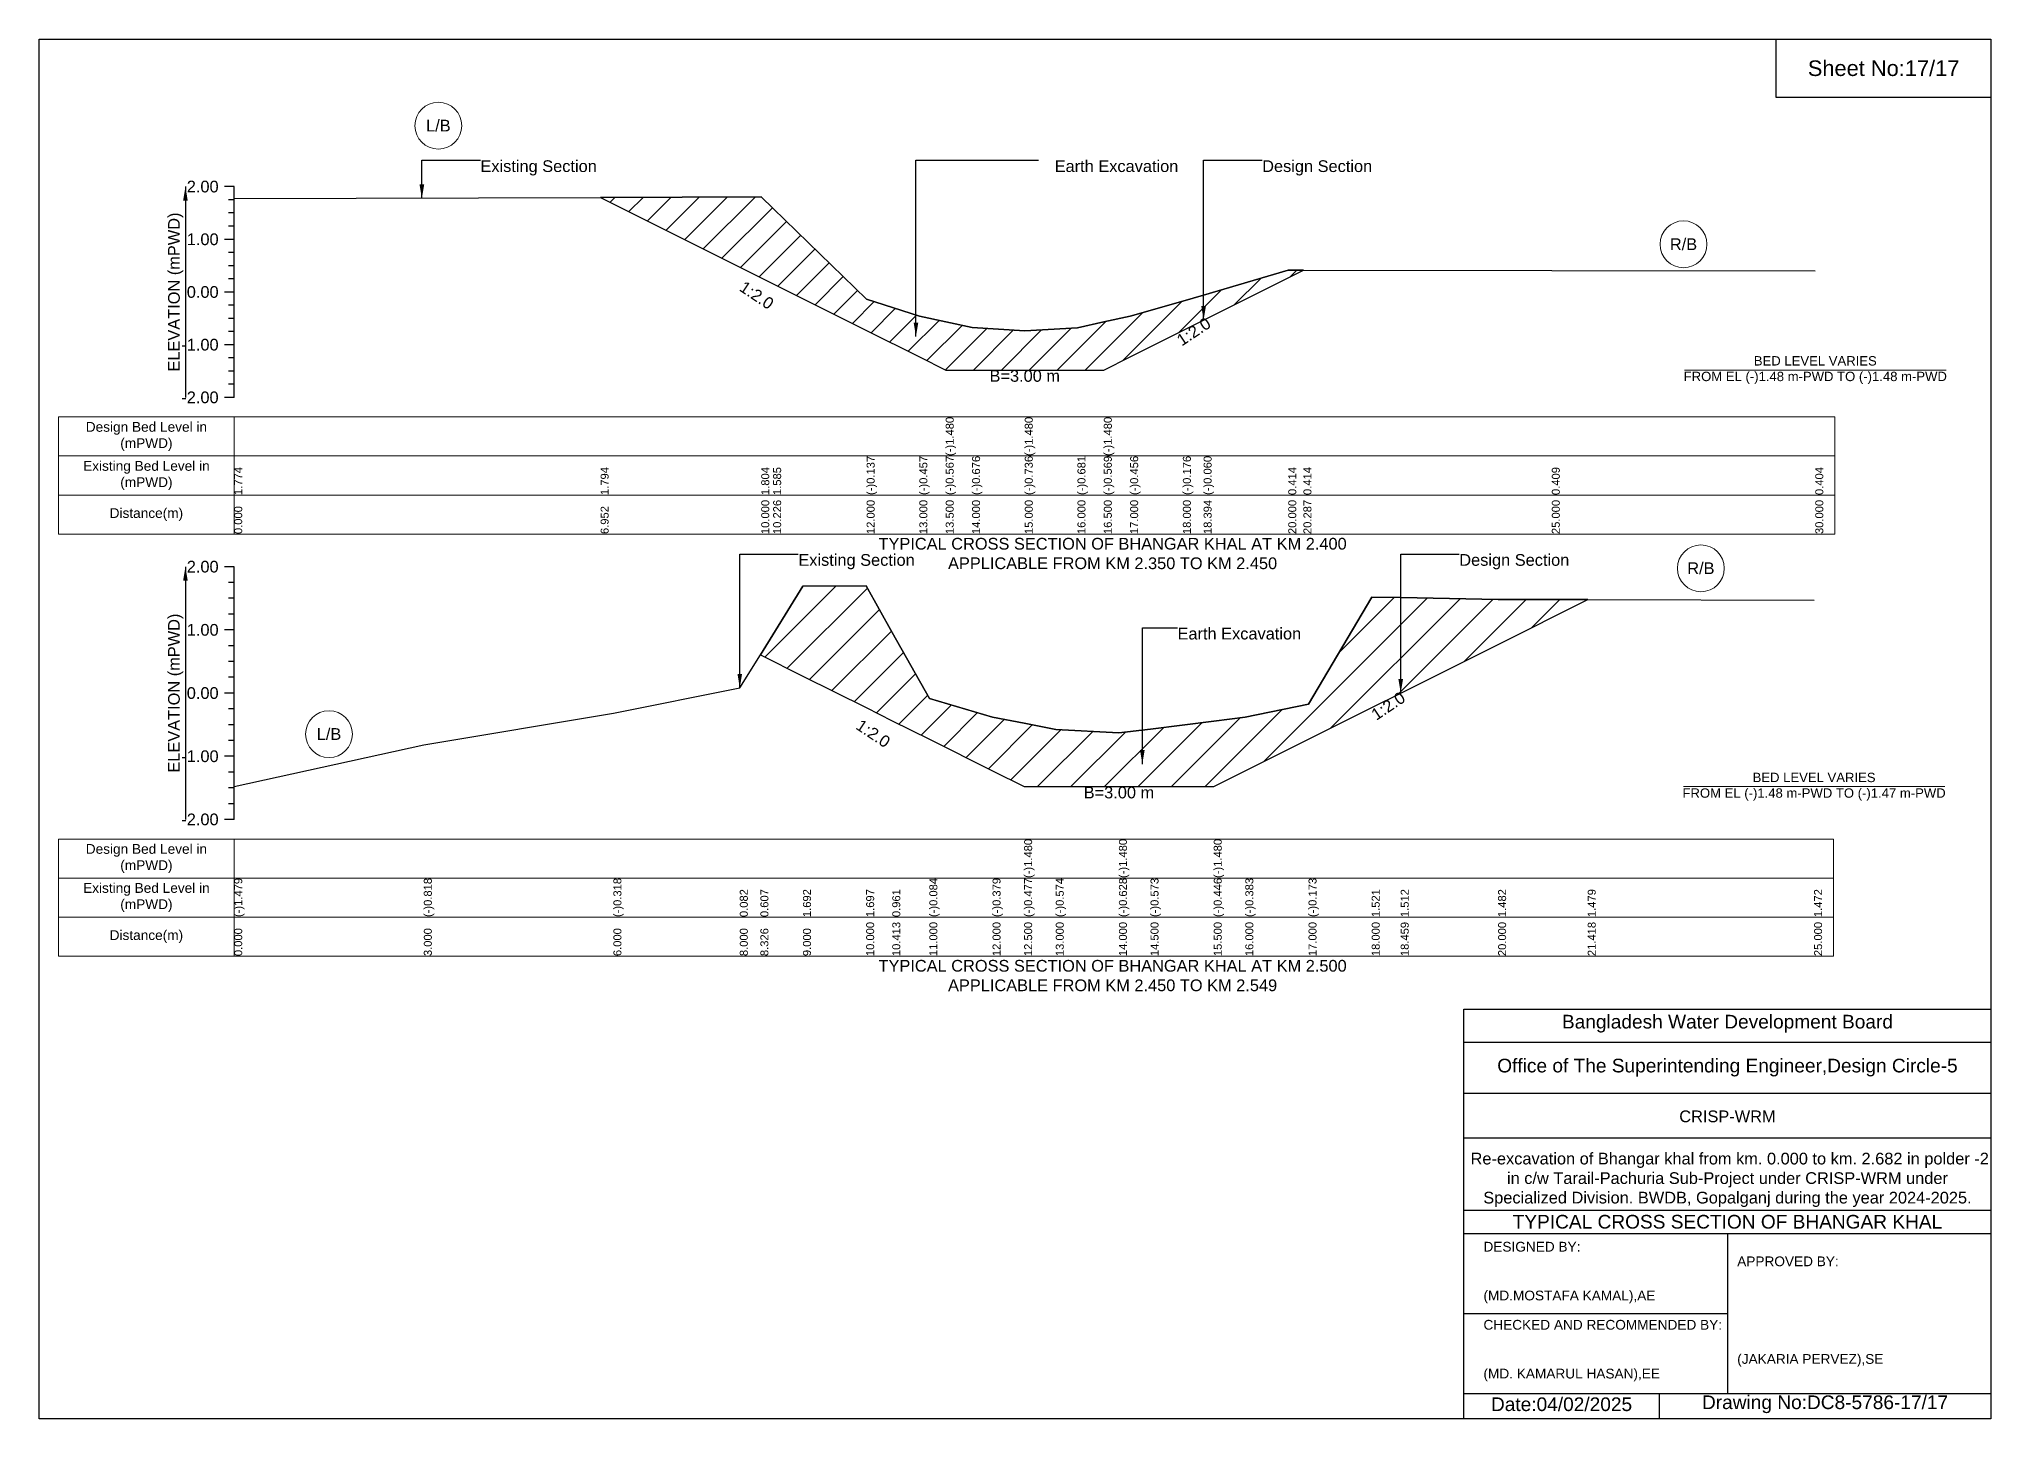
# Model space of a CAD drawing. Header units: inches. Extents: x 91000 to 288000, y -13659 to 0.
# Drawn here: x 260000 to 268000, y -5656 to 0 of the extents above; entities that cross this region are included whole.
import ezdxf

# ---------------------------------------------------------------- set-up
doc = ezdxf.new("R2010")
doc.units = ezdxf.units.IN
doc.header["$LTSCALE"] = 7
doc.header["$MEASUREMENT"] = 0
for name, color, linetype, lineweight in [('Cross section Data Border', 7, 'Continuous', 9), ('Cross Section Labels', 7, 'Continuous', 9), ('Existing_Bed_Level for Xsection', 7, 'Continuous', 25)]:
    doc.layers.add(name, color=color, linetype=linetype, lineweight=lineweight)
doc.styles.get("Standard").update_dxf_attribs({"font": 'arial.ttf'})
doc.dimstyles.get("Standard").update_dxf_attribs({"dimtxt": 0.18, "dimasz": 0.18, "dimexe": 0.18, "dimexo": 0.0625, "dimgap": 0.09, "dimtad": 0, "dimtih": 1, "dimtoh": 1, "dimdec": 4, "dimzin": 0, "dimdsep": 46, "dimtxsty": 'Standard', "dimcen": 0.09, "dimadec": 0, "dimazin": 0, "dimtfac": 1, "dimtdec": 4, "dimtofl": 0, "dimtmove": 0, "dimatfit": 3, "dimfxl": 1, "dimtolj": 1, "dimtzin": 0, "dimarcsym": 0})

msp = doc.modelspace()

# ---------------------------------------------------------------- hatches: boundary and pattern name
at = {"layer": 'Existing_Bed_Level for Xsection'}
h = msp.add_hatch(dxfattribs=at)
h.set_pattern_fill('ANSI31', color=256, scale=648, style=0)
h.paths.add_polyline_path([(262301.7, -649.5), (262312, -654.7), (262960, -978.7), (263008.8, -1003.1), (263392, -1194.7), (263608, -1302.7), (263716, -1356.7), (263824, -1356.7), (264040, -1356.7), (264256, -1356.7), (264364, -1356.7), (264472, -1302.7), (264688, -1194.7), (264773, -1152.2), (265120, -978.7), (265182.1, -947.7), (265120, -947.6), (264773, -1050), (264688, -1075), (264472, -1135.5), (264364, -1159.8), (264256, -1184.1), (264040, -1196), (263824, -1183), (263716, -1159.4), (263608, -1135.7), (263392, -1066.6), (263008.8, -694.8), (262960, -647.4), (262312, -649.5)])
h = msp.add_hatch(dxfattribs=at)
h.set_pattern_fill('ANSI31', color=256, scale=777, style=0)
h.paths.add_polyline_path([(262956.5, -2523.7), (263131, -2611), (263390, -2740.5), (263497, -2794), (263649, -2870), (263908, -2999.5), (264037.5, -3064.3), (264167, -3064.3), (264426, -3064.3), (264555.5, -3064.3), (264814.5, -3064.3), (264944, -2999.5), (265203, -2870), (265462, -2740.5), (265580.9, -2681), (265980, -2481.5), (266347.3, -2297.8), (265980, -2297.1), (265580.9, -2289.3), (265462, -2287), (265203, -2725.7), (264944, -2780.1), (264814.5, -2796.5), (264555.5, -2829.3), (264426, -2843.6), (264167, -2829.6), (264037.5, -2804.4), (263908, -2779.1), (263649, -2702.7), (263497, -2431.9), (263390, -2241.4), (263131, -2242.7)])

# ---------------------------------------------------------------- linework, layer by layer
for points in [[(260000, 0), (268000, 0), (268000, -5656), (260000, -5656)], [(267120, 0), (268000, 0), (268000, -240), (267120, -240)]]:
    msp.add_lwpolyline(points, close=True)
for points in [[(265840, -5656), (265840, -3976), (268000, -3976)], [(265840, -4112), (268000, -4112)], [(265840, -4320), (268000, -4320)], [(265840, -4504), (268000, -4504)], [(265840, -4800), (268000, -4800)], [(265840, -4896), (268000, -4896)], [(266920, -4896), (266920, -5552)], [(265840, -5224), (266920, -5224)], [(265840, -5552), (268000, -5552)], [(266640, -5552), (266640, -5656)]]:
    msp.add_lwpolyline(points)
at = {"layer": 'Cross section Data Border'}
for points in [[(260080, -1549), (267360, -1549), (267360, -2029), (260080, -2029)], [(260080, -3278.9), (267355, -3278.9), (267355, -3758.9), (260080, -3758.9)]]:
    msp.add_lwpolyline(points, close=True, dxfattribs=at)
for points in [[(260800, -1549), (260800, -2029)], [(260080, -1709), (267360, -1709)], [(260080, -1869), (267360, -1869)], [(260800, -3278.9), (260800, -3758.9)], [(260080, -3438.9), (267355, -3438.9)], [(260080, -3598.9), (267355, -3598.9)]]:
    msp.add_lwpolyline(points, dxfattribs=at)
at = {"layer": 'Cross Section Labels'}
for points in [[(266744.2, -1356.7), (267815.8, -1356.7)], [(266739.2, -3064.3), (267810.8, -3064.3)]]:
    msp.add_lwpolyline(points, dxfattribs=at)
for centre in [(261636.7, -355.2), (266740, -841.2), (266811.2, -2169.3), (261188.5, -2848.9)]:
    msp.add_circle(centre, 96, dxfattribs=at)
at = {"layer": 'Existing_Bed_Level for Xsection'}
for points in [[(260800, -605), (260760, -605)], [(260800, -1469), (260800, -1253), (260800, -1037), (260800, -821), (260800, -605)], [(260800, -659), (260776, -659)], [(260800, -713), (260776, -713)], [(260800, -653.8), (262301.7, -649.5), (262312, -649.5), (262960, -647.4), (263008.8, -694.8), (263392, -1066.6), (263608, -1135.7), (263716, -1159.4), (263716, -1159.4), (263824, -1183), (264040, -1196), (264040, -1196), (264256, -1184.1), (264364, -1159.8), (264364, -1159.8), (264472, -1135.5), (264688, -1075), (264773, -1050), (265120, -947.6), (265182.1, -947.7), (266200, -948.7), (267280, -949.8)], [(260800, -767), (260776, -767)], [(260800, -821), (260760, -821)], [(260800, -875), (260776, -875)], [(260800, -929), (260776, -929)], [(260800, -1037), (260760, -1037)], [(260800, -983), (260776, -983)], [(260800, -1091), (260776, -1091)], [(260800, -1145), (260776, -1145)], [(260800, -1199), (260776, -1199)], [(260800, -1253), (260760, -1253)], [(260800, -1307), (260776, -1307)], [(260800, -1361), (260776, -1361)], [(260800, -1415), (260776, -1415)], [(260800, -1469), (260760, -1469)], [(260800, -2162.9), (260760, -2162.9)], [(260800, -2227.7), (260776, -2227.7)], [(260800, -3198.9), (260800, -2939.9), (260800, -2680.9), (260800, -2421.9), (260800, -2162.9)], [(260800, -2292.4), (260776, -2292.4)], [(260800, -3064), (261577, -2892.8), (262354, -2763.3), (262872, -2659.7), (262956.5, -2523.7), (263131, -2242.7), (263390, -2241.4), (263497, -2431.9), (263649, -2702.7), (263908, -2779.1), (264037.5, -2804.4), (264037.5, -2804.4), (264167, -2829.6), (264426, -2843.6), (264426, -2843.6), (264555.5, -2829.3), (264814.5, -2796.5), (264814.5, -2796.5), (264944, -2780.1), (265203, -2725.7), (265462, -2287), (265580.9, -2289.3), (265980, -2297.1), (266347.3, -2297.8), (267275, -2299.7)], [(260800, -2357.2), (260776, -2357.2)], [(260800, -2421.9), (260760, -2421.9)], [(260800, -2486.7), (260776, -2486.7)], [(260800, -2551.4), (260776, -2551.4)], [(260800, -2616.2), (260776, -2616.2)], [(260800, -2680.9), (260760, -2680.9)], [(260800, -2745.7), (260776, -2745.7)], [(260800, -2810.4), (260776, -2810.4)], [(260800, -2875.2), (260776, -2875.2)], [(260800, -2939.9), (260760, -2939.9)], [(260800, -3004.7), (260776, -3004.7)], [(260800, -3069.4), (260776, -3069.4)], [(260800, -3198.9), (260760, -3198.9)], [(260800, -3134.2), (260776, -3134.2)]]:
    msp.add_lwpolyline(points, dxfattribs=at)
for points in [[(262301.7, -649.5), (262301.7, -649.5), (262312, -654.7), (262960, -978.7), (263008.8, -1003.1), (263392, -1194.7), (263608, -1302.7), (263716, -1356.7), (263716, -1356.7), (263824, -1356.7), (264040, -1356.7), (264040, -1356.7), (264256, -1356.7), (264364, -1356.7), (264364, -1356.7), (264472, -1302.7), (264688, -1194.7), (264773, -1152.2), (265120, -978.7), (265182.1, -947.7), (265120, -947.6), (264773, -1050), (264688, -1075), (264472, -1135.5), (264364, -1159.8), (264364, -1159.8), (264256, -1184.1), (264040, -1196), (264040, -1196), (263824, -1183), (263716, -1159.4), (263716, -1159.4), (263608, -1135.7), (263392, -1066.6), (263008.8, -694.8), (262960, -647.4), (262312, -649.5), (262301.7, -649.5)], [(262956.5, -2523.7), (263131, -2611), (263390, -2740.5), (263497, -2794), (263649, -2870), (263908, -2999.5), (264037.5, -3064.3), (264037.5, -3064.3), (264167, -3064.3), (264426, -3064.3), (264426, -3064.3), (264555.5, -3064.3), (264814.5, -3064.3), (264814.5, -3064.3), (264944, -2999.5), (265203, -2870), (265462, -2740.5), (265580.9, -2681), (265980, -2481.5), (266347.3, -2297.8), (265980, -2297.1), (265580.9, -2289.3), (265462, -2287), (265203, -2725.7), (264944, -2780.1), (264814.5, -2796.5), (264814.5, -2796.5), (264555.5, -2829.3), (264426, -2843.6), (264426, -2843.6), (264167, -2829.6), (264037.5, -2804.4), (264037.5, -2804.4), (263908, -2779.1), (263649, -2702.7), (263497, -2431.9), (263390, -2241.4), (263131, -2242.7)]]:
    msp.add_lwpolyline(points, close=True, dxfattribs=at)

# ---------------------------------------------------------------- texts
at = {"attachment_point": 5}
for s, insert, char_height in [('Sheet No:17/17', (267560, -120), 64), ('Bangladesh Water Development Board', (266920, -4036), 56), ('Office of The Superintending Engineer,Design Circle-5', (266920, -4216), 56)]:
    msp.add_mtext(s, dxfattribs=dict(at, insert=insert, char_height=char_height))
for s, insert, char_height, width, attachment_point in [('CRISP-WRM', (266920, -4416), 48, 2240, 5), (' Re-excavation of Bhangar khal from km. 0.000 to km. 2.682 in polder -2 in c/w Tarail-Pachuria Sub-Project under CRISP-WRM under Specialized Division. BWDB, Gopalganj during the year 2024-2025.', (266920, -4676), 48, 2160, 5), ('TYPICAL CROSS SECTION OF BHANGAR KHAL', (266920, -4848), 56, 2240, 5), ('DESIGNED BY:^J^J^J(MD.MOSTAFA KAMAL),AE', (265920, -5056), 40, 1120, 4), ('APPROVED BY:^J^J^J^J^J^J(JAKARIA PERVEZ),SE', (266960, -5216), 40, 1120, 4), ('CHECKED AND RECOMMENDED BY:^J^J^J(MD. KAMARUL HASAN),EE', (265920, -5376), 40, 1120, 4), ('Date:04/02/2025', (266240, -5596), 56, 1120, 5), ('Drawing No:DC8-5786-17/17', (267320, -5596), 56, 1760, 5)]:
    msp.add_mtext(s, dxfattribs=dict(insert=insert, char_height=char_height, width=width, attachment_point=attachment_point))
at = {"layer": 'Cross section Data Border', "char_height": 40, "width": 640, "attachment_point": 5}
for s, insert in [('Design Bed Level in (mPWD)', (260440, -1629)), ('Existing Bed Level in (mPWD)', (260440, -1789)), ('Distance(m)', (260440, -1949)), ('Design Bed Level in (mPWD)', (260440, -3358.9)), ('Existing Bed Level in (mPWD)', (260440, -3518.9)), ('Distance(m)', (260440, -3678.9))]:
    msp.add_mtext(s, dxfattribs=dict(at, insert=insert))
at = {"layer": 'Cross Section Labels'}
for s, insert, char_height, attachment_point in [('L/B', (261636.7, -355.2), 48, 5), ('Existing Section', (261809, -497), 48, 1), ('Earth Excavation', (264162.6, -497), 48, 1), ('Design Section', (265013, -497), 48, 1), ('R/B', (266740, -841.2), 48, 5), ('B=3.00 m', (264040, -1356.7), 48, 2), ('BED LEVEL VARIES ^JFROM EL (-)1.48 m-PWD TO (-)1.48 m-PWD', (267280, -1356.7), 38.4, 5), ('TYPICAL CROSS SECTION OF BHANGAR KHAL AT KM 2.400^JAPPLICABLE FROM KM 2.350 TO KM 2.450', (264400, -2109), 48, 5), ('Existing Section', (263112, -2111.1), 48, 1), ('Design Section', (265820.9, -2111.1), 48, 1), ('R/B', (266811.2, -2169.3), 48, 5), ('Earth Excavation', (264666, -2413.1), 48, 1), ('L/B', (261188.5, -2848.9), 48, 5), ('BED LEVEL VARIES ^JFROM EL (-)1.48 m-PWD TO (-)1.47 m-PWD', (267275, -3064.3), 38.4, 5), ('B=3.00 m', (264426, -3064.3), 48, 2), ('TYPICAL CROSS SECTION OF BHANGAR KHAL AT KM 2.500^JAPPLICABLE FROM KM 2.450 TO KM 2.549', (264400, -3838.9), 48, 5)]:
    msp.add_mtext(s, dxfattribs=dict(at, insert=insert, char_height=char_height, attachment_point=attachment_point))
at = {"layer": 'Cross Section Labels', "char_height": 48, "attachment_point": 2}
for insert, rotation in [((262954.8, -1030.1), 326.30993), ((264719, -1179.2), 33.69007), ((265516.2, -2713.4), 33.69007), ((263432.2, -2826.4), 326.30993)]:
    msp.add_mtext('1:2.0', dxfattribs=dict(at, insert=insert, rotation=rotation))
at = {"layer": 'Existing_Bed_Level for Xsection', "char_height": 48, "attachment_point": 6}
for s, insert in [('2.00', (260736, -605)), ('1.00', (260736, -821)), ('0.00', (260736, -1037)), ('-1.00', (260736, -1253)), ('-2.00', (260736, -1469)), ('2.00', (260736, -2162.9)), ('1.00', (260736, -2421.9)), ('0.00', (260736, -2680.9)), ('-1.00', (260736, -2939.9)), ('-2.00', (260736, -3198.9))]:
    msp.add_mtext(s, dxfattribs=dict(at, insert=insert))
at = {"layer": 'Existing_Bed_Level for Xsection', "rotation": 90}
for s, insert, char_height, attachment_point in [('ELEVATION (mPWD)', (260560, -1037), 48, 5), ('(-)1.480', (263716, -1709), 32.8, 1), ('(-)1.480', (264040, -1709), 32.8, 1), ('(-)1.480', (264364, -1709), 32.8, 1), ('1.774', (260800, -1869), 32.8, 1), ('1.794', (262301.7, -1869), 32.8, 1), ('1.804', (262960, -1869), 32.8, 1), ('1.585', (263008.8, -1869), 32.8, 1), ('(-)0.137', (263392, -1869), 32.8, 1), ('(-)0.457', (263608, -1869), 32.8, 1), ('(-)0.567', (263716, -1869), 32.8, 1), ('(-)0.676', (263824, -1869), 32.8, 1), ('(-)0.736', (264040, -1869), 32.8, 1), ('(-)0.681', (264256, -1869), 32.8, 1), ('(-)0.569', (264364, -1869), 32.8, 1), ('(-)0.456', (264472, -1869), 32.8, 1), ('(-)0.176', (264688, -1869), 32.8, 1), ('(-)0.060', (264773, -1869), 32.8, 1), ('0.414', (265120, -1869), 32.8, 1), ('0.414', (265182.1, -1869), 32.8, 1), ('0.409', (266200, -1869), 32.8, 1), ('0.404', (267280, -1869), 32.8, 1), ('0.000', (260800, -2029), 32.8, 1), ('6.952', (262301.7, -2029), 32.8, 1), ('10.000', (262960, -2029), 32.8, 1), ('10.226', (263008.8, -2029), 32.8, 1), ('12.000', (263392, -2029), 32.8, 1), ('13.000', (263608, -2029), 32.8, 1), ('13.500', (263716, -2029), 32.8, 1), ('14.000', (263824, -2029), 32.8, 1), ('15.000', (264040, -2029), 32.8, 1), ('16.000', (264256, -2029), 32.8, 1), ('16.500', (264364, -2029), 32.8, 1), ('17.000', (264472, -2029), 32.8, 1), ('18.000', (264688, -2029), 32.8, 1), ('18.394', (264773, -2029), 32.8, 1), ('20.000', (265120, -2029), 32.8, 1), ('20.287', (265182.1, -2029), 32.8, 1), ('25.000', (266200, -2029), 32.8, 1), ('30.000', (267280, -2029), 32.8, 1), ('ELEVATION (mPWD)', (260560, -2680.9), 48, 5), ('(-)1.480', (264037.5, -3438.9), 32.8, 1), ('(-)1.480', (264426, -3438.9), 32.8, 1), ('(-)1.480', (264814.5, -3438.9), 32.8, 1), ('(-)0.084', (263649, -3598.9), 32.8, 1), ('(-)0.574', (264167, -3598.9), 32.8, 1), ('(-)1.479', (260800, -3598.9), 32.8, 1), ('(-)0.818', (261577, -3598.9), 32.8, 1), ('(-)0.318', (262354, -3598.9), 32.8, 1), ('0.082', (262872, -3598.9), 32.8, 1), ('0.607', (262956.5, -3598.9), 32.8, 1), ('1.692', (263131, -3598.9), 32.8, 1), ('1.697', (263390, -3598.9), 32.8, 1), ('0.961', (263497, -3598.9), 32.8, 1), ('(-)0.379', (263908, -3598.9), 32.8, 1), ('(-)0.477', (264037.5, -3598.9), 32.8, 1), ('(-)0.628', (264426, -3598.9), 32.8, 1), ('(-)0.573', (264555.5, -3598.9), 32.8, 1), ('(-)0.446', (264814.5, -3598.9), 32.8, 1), ('(-)0.383', (264944, -3598.9), 32.8, 1), ('(-)0.173', (265203, -3598.9), 32.8, 1), ('1.521', (265462, -3598.9), 32.8, 1), ('1.512', (265580.9, -3598.9), 32.8, 1), ('1.482', (265980, -3598.9), 32.8, 1), ('1.479', (266347.3, -3598.9), 32.8, 1), ('1.472', (267275, -3598.9), 32.8, 1), ('0.000', (260800, -3758.9), 32.8, 1), ('3.000', (261577, -3758.9), 32.8, 1), ('6.000', (262354, -3758.9), 32.8, 1), ('8.000', (262872, -3758.9), 32.8, 1), ('8.326', (262956.5, -3758.9), 32.8, 1), ('9.000', (263131, -3758.9), 32.8, 1), ('10.000', (263390, -3758.9), 32.8, 1), ('10.413', (263497, -3758.9), 32.8, 1), ('11.000', (263649, -3758.9), 32.8, 1), ('12.000', (263908, -3758.9), 32.8, 1), ('12.500', (264037.5, -3758.9), 32.8, 1), ('13.000', (264167, -3758.9), 32.8, 1), ('14.000', (264426, -3758.9), 32.8, 1), ('14.500', (264555.5, -3758.9), 32.8, 1), ('15.500', (264814.5, -3758.9), 32.8, 1), ('16.000', (264944, -3758.9), 32.8, 1), ('17.000', (265203, -3758.9), 32.8, 1), ('18.000', (265462, -3758.9), 32.8, 1), ('18.459', (265580.9, -3758.9), 32.8, 1), ('20.000', (265980, -3758.9), 32.8, 1), ('21.418', (266347.3, -3758.9), 32.8, 1), ('25.000', (267275, -3758.9), 32.8, 1)]:
    msp.add_mtext(s, dxfattribs=dict(at, insert=insert, char_height=char_height, attachment_point=attachment_point))

# ---------------------------------------------------------------- leaders
at = {"layer": 'Cross Section Labels', "annotation_type": 0, "has_hookline": 1, "hookline_direction": 0}
for points, text_width in [([(261569, -653.8), (261569, -497), (261808.9, -497)], 467.2), ([(263594.1, -1219.5), (263594.1, -497), (264096.7, -497)], 497), ([(264773, -1152.2), (264773, -497), (265013, -497)], 441.2), ([(262872, -2659.7), (262872, -2111.1), (263111.9, -2111.1)], 467.2), ([(265580.9, -2681), (265580.9, -2111.1), (265820.8, -2111.1)], 441.2), ([(264521.9, -2971.6), (264521.9, -2413.1), (264665.9, -2413.1)], 497)]:
    msp.add_leader(points, dimstyle='Standard', override={"dimasz": 57.6}, dxfattribs=dict(at, text_width=text_width))
at = {"layer": 'Existing_Bed_Level for Xsection'}
for points in [[(260600, -605), (260600, -1469)], [(260600, -2162.9), (260600, -3198.9)]]:
    msp.add_leader(points, dimstyle='Standard', override={"dimasz": 57.6}, dxfattribs=at)

doc.saveas('drawing.dxf')
